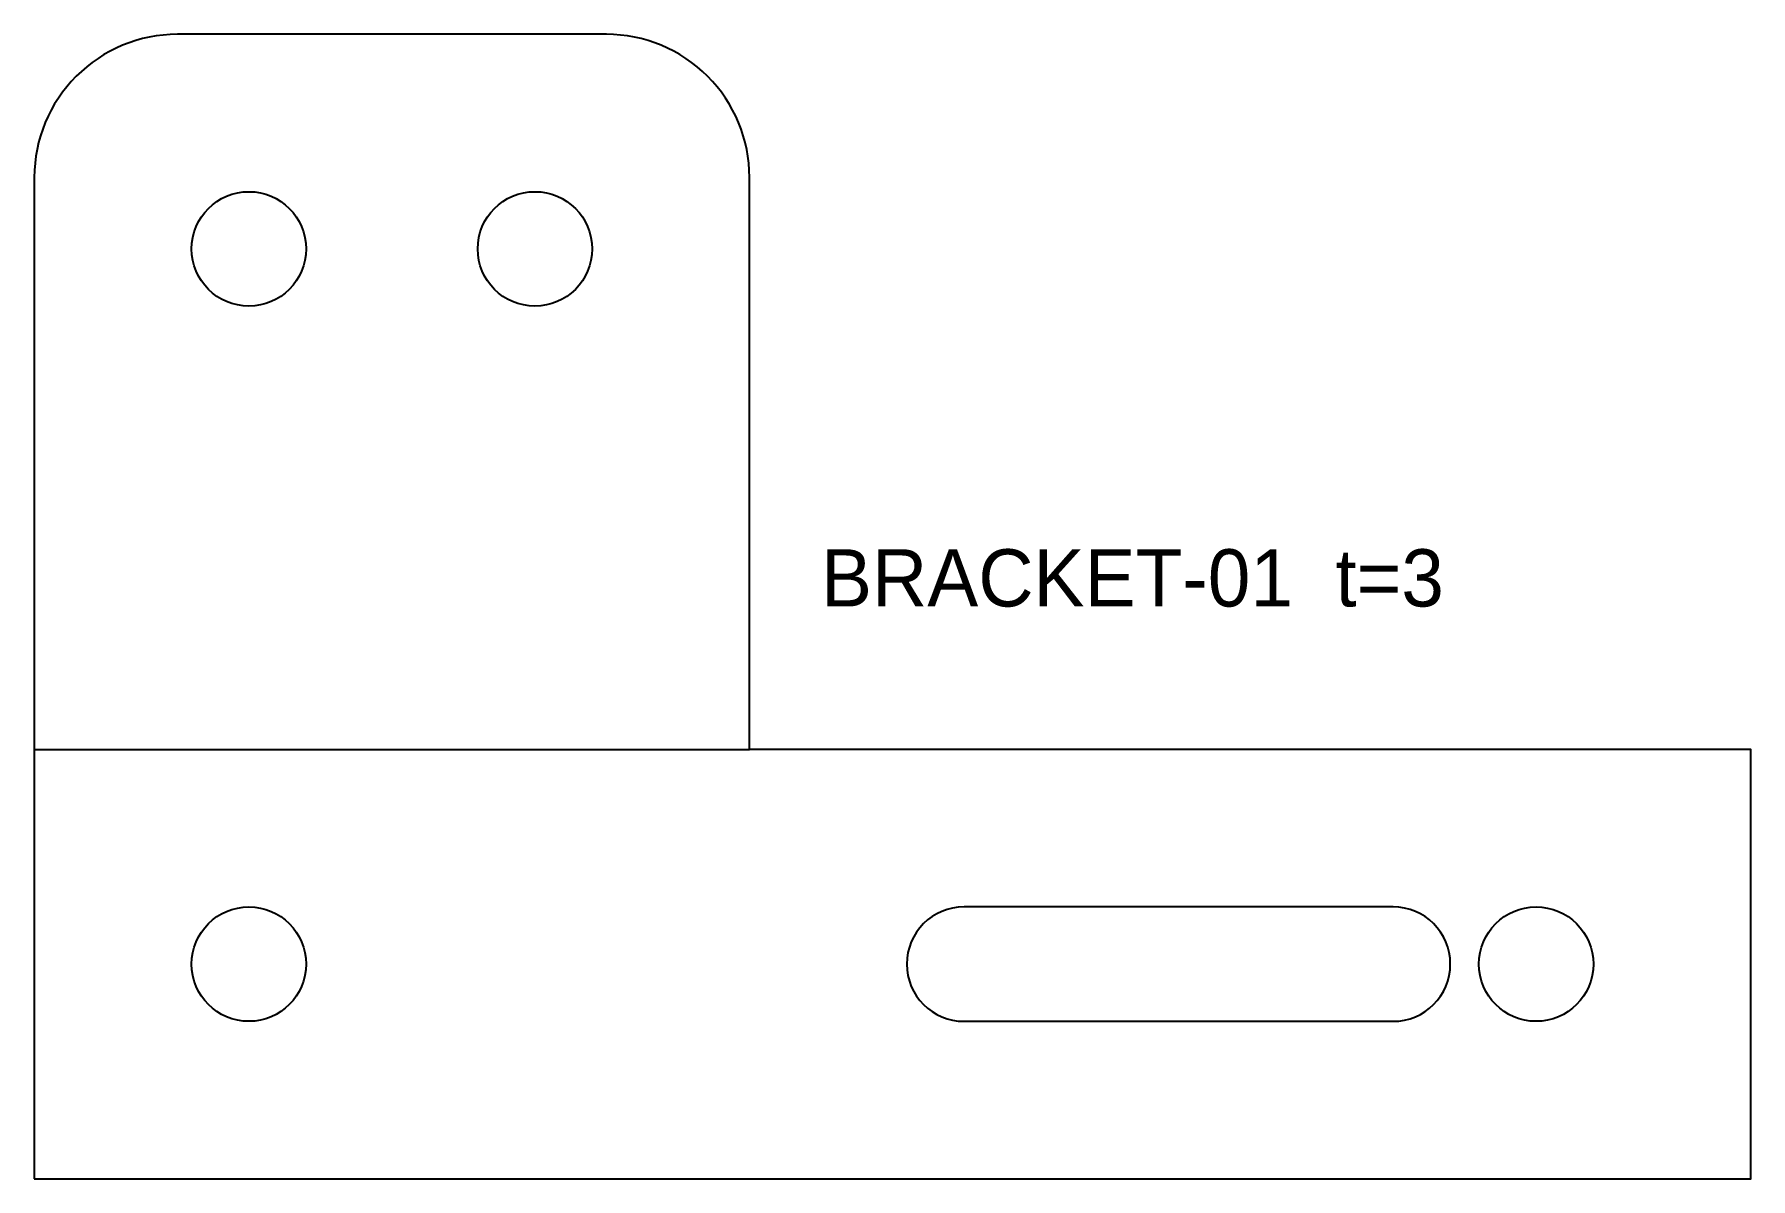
# Model space of a CAD drawing. Header units: millimetres. Extents: x 0 to 120, y 0 to 80.
import ezdxf

# ---------------------------------------------------------------- set-up
doc = ezdxf.new("R2010")
doc.units = ezdxf.units.MM
for name, color, linetype in [('BEND', 7, 'Continuous'), ('CUT', 7, 'Continuous'), ('TEXT', 7, 'Continuous')]:
    doc.layers.add(name, color=color, linetype=linetype)

msp = doc.modelspace()

# ---------------------------------------------------------------- linework, layer by layer
at = {"layer": 'BEND'}
msp.add_line((0, 30), (50, 30), dxfattribs=at)
at = {"layer": 'CUT'}
for p, q in [((95, 19), (65, 19)), ((65, 11), (95, 11))]:
    msp.add_line(p, q, dxfattribs=at)
msp.add_lwpolyline([(0, 0), (120, 0), (120, 30), (50, 30), (50, 70, 0.414214), (40, 80), (10, 80, 0.414214), (0, 70)], format="xyb", close=True, dxfattribs=at)
for centre in [(15, 65), (35, 65), (15, 15), (105, 15)]:
    msp.add_circle(centre, 4, dxfattribs=at)
for centre, start, end in [((65, 15), 90, 270), ((95, 15), -90, 90)]:
    msp.add_arc(centre, 4, start, end, dxfattribs=at)

# ---------------------------------------------------------------- texts
at = {"layer": 'TEXT'}
msp.add_text('BRACKET-01  t=3', height=4, dxfattribs=at).set_placement((55, 40))

doc.saveas('drawing.dxf')
